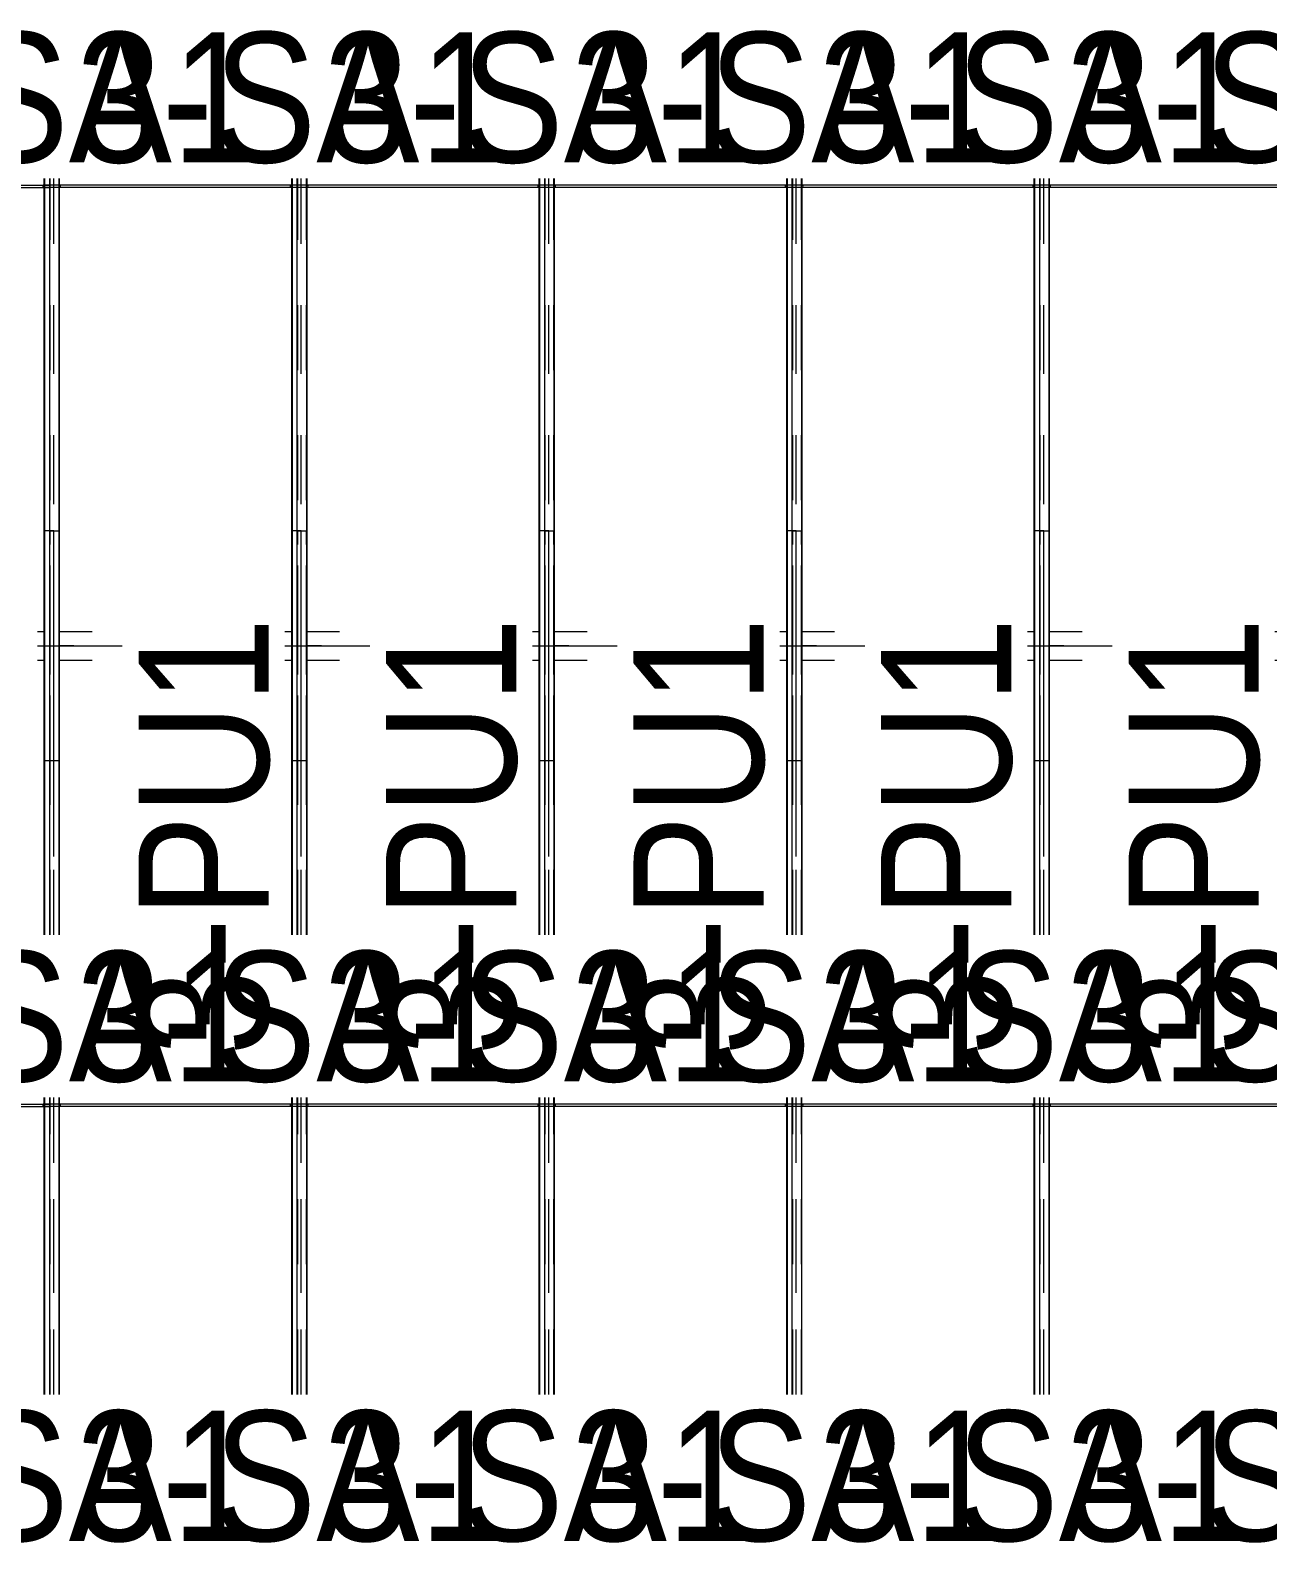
# Model space of a CAD drawing. Header units: millimetres. Extents: x -183 to 639, y -32 to 542.
# Drawn here: x 198.4 to 236.42, y 355.59 to 402.06 of the extents above; entities that cross this region are included whole.
import ezdxf

# ---------------------------------------------------------------- set-up
doc = ezdxf.new("R2010")
doc.units = ezdxf.units.MM
for name, pattern in [('XKITLINE00', [0]), ('XKITLINE01', [4, 1, -1, 1, -1]), ('XKITLINE02', [4, 2, -2]), ('XKITLINE03', [6, 3, -1, 1, -1])]:
    doc.linetypes.add(name, pattern=pattern)
for name, color, linetype, lineweight in [('Part', 2, 'Continuous', 0), ('PartMark', 7, 'Continuous', 0), ('S-grid', 1, 'Continuous', 0)]:
    doc.layers.add(name, color=color, linetype=linetype, lineweight=lineweight)
doc.styles.add('ARIAL', font='ARIAL.TTF')

# ---------------------------------------------------------------- blocks, each defined once
blk = doc.blocks.new('*A838')
at = {"layer": 'Part', "color": 4, "linetype": 'XKITLINE01', "lineweight": 0}
for p, q in [((222.116, 383.161), (222.557, 383.161)), ((222.557, 383.131), (222.116, 383.131)), ((222.557, 383.161), (222.557, 383.131))]:
    blk.add_line(p, q, dxfattribs=at)
blk = doc.blocks.new('*A839')
at = {"layer": 'Part', "color": 4, "linetype": 'XKITLINE01', "lineweight": 0}
for p, q in [((229.721, 383.161), (230.162, 383.161)), ((230.162, 383.131), (229.721, 383.131)), ((230.162, 383.161), (230.162, 383.131))]:
    blk.add_line(p, q, dxfattribs=at)
blk = doc.blocks.new('*A1302')
at = {"layer": 'Part', "color": 2, "linetype": 'XKITLINE00', "lineweight": 0}
for p, q in [((221.635, 397.499), (221.635, 397.299)), ((221.646, 397.499), (221.646, 397.299)), ((221.654, 397.499), (221.654, 397.299)), ((221.814, 379.617), (221.814, 397.499)), ((222.107, 379.617), (222.107, 397.499)), ((222.116, 379.617), (222.116, 397.499)), ((221.635, 397.228), (221.635, 379.617)), ((221.646, 397.228), (221.646, 379.617)), ((221.654, 397.228), (221.654, 379.617)), ((222.116, 379.617), (221.635, 379.617))]:
    blk.add_line(p, q, dxfattribs=at)
at = {"layer": 'Part', "color": 7, "linetype": 'XKITLINE02', "lineweight": 0}
for p, q in [((221.645, 379.617), (221.645, 397.499)), ((221.826, 379.617), (221.826, 397.499)), ((221.925, 397.499), (221.925, 379.617)), ((221.937, 379.617), (221.937, 397.499)), ((222.097, 379.617), (222.097, 397.499)), ((222.105, 379.617), (222.105, 397.499)), ((221.635, 397.299), (221.635, 397.228)), ((221.646, 397.299), (221.646, 397.228)), ((221.654, 397.299), (221.654, 397.228))]:
    blk.add_line(p, q, dxfattribs=at)
blk = doc.blocks.new('*A1303')
at = {"layer": 'Part', "color": 2, "linetype": 'XKITLINE00', "lineweight": 0}
for p, q in [((206.426, 397.499), (206.426, 397.299)), ((206.436, 397.499), (206.436, 397.299)), ((206.444, 397.499), (206.444, 397.299)), ((206.605, 379.617), (206.605, 397.499)), ((206.897, 379.617), (206.897, 397.499)), ((206.906, 379.617), (206.906, 397.499)), ((206.426, 397.228), (206.426, 379.617)), ((206.436, 397.228), (206.436, 379.617)), ((206.444, 397.228), (206.444, 379.617)), ((206.906, 379.617), (206.426, 379.617))]:
    blk.add_line(p, q, dxfattribs=at)
at = {"layer": 'Part', "color": 7, "linetype": 'XKITLINE02', "lineweight": 0}
for p, q in [((206.435, 379.617), (206.435, 397.499)), ((206.616, 379.617), (206.616, 397.499)), ((206.716, 397.499), (206.716, 379.617)), ((206.727, 379.617), (206.727, 397.499)), ((206.888, 379.617), (206.888, 397.499)), ((206.896, 379.617), (206.896, 397.499)), ((206.426, 397.299), (206.426, 397.228)), ((206.436, 397.299), (206.436, 397.228)), ((206.444, 397.299), (206.444, 397.228))]:
    blk.add_line(p, q, dxfattribs=at)
blk = doc.blocks.new('*A1306')
at = {"layer": 'Part', "color": 2, "linetype": 'XKITLINE00', "lineweight": 0}
for p, q in [((229.24, 397.499), (229.24, 397.299)), ((229.251, 397.499), (229.251, 397.299)), ((229.259, 397.499), (229.259, 397.299)), ((229.419, 379.617), (229.419, 397.499)), ((229.712, 379.617), (229.712, 397.499)), ((229.721, 379.617), (229.721, 397.499)), ((229.24, 397.228), (229.24, 379.617)), ((229.251, 397.228), (229.251, 379.617)), ((229.259, 397.228), (229.259, 379.617)), ((229.721, 379.617), (229.24, 379.617))]:
    blk.add_line(p, q, dxfattribs=at)
at = {"layer": 'Part', "color": 7, "linetype": 'XKITLINE02', "lineweight": 0}
for p, q in [((229.249, 379.617), (229.249, 397.499)), ((229.431, 379.617), (229.431, 397.499)), ((229.53, 397.499), (229.53, 379.617)), ((229.542, 379.617), (229.542, 397.499)), ((229.702, 379.617), (229.702, 397.499)), ((229.71, 379.617), (229.71, 397.499)), ((229.24, 397.299), (229.24, 397.228)), ((229.251, 397.299), (229.251, 397.228)), ((229.259, 397.299), (229.259, 397.228))]:
    blk.add_line(p, q, dxfattribs=at)
blk = doc.blocks.new('*A1307')
at = {"layer": 'Part', "color": 2, "linetype": 'XKITLINE00', "lineweight": 0}
for p, q in [((214.03, 397.499), (214.03, 397.299)), ((214.041, 397.499), (214.041, 397.299)), ((214.049, 397.499), (214.049, 397.299)), ((214.209, 379.617), (214.209, 397.499)), ((214.502, 379.617), (214.502, 397.499)), ((214.511, 379.617), (214.511, 397.499)), ((214.03, 397.228), (214.03, 379.617)), ((214.041, 397.228), (214.041, 379.617)), ((214.049, 397.228), (214.049, 379.617)), ((214.511, 379.617), (214.03, 379.617))]:
    blk.add_line(p, q, dxfattribs=at)
at = {"layer": 'Part', "color": 7, "linetype": 'XKITLINE02', "lineweight": 0}
for p, q in [((214.04, 379.617), (214.04, 397.499)), ((214.221, 379.617), (214.221, 397.499)), ((214.321, 397.499), (214.321, 379.617)), ((214.332, 379.617), (214.332, 397.499)), ((214.492, 379.617), (214.492, 397.499)), ((214.501, 379.617), (214.501, 397.499)), ((214.03, 397.299), (214.03, 397.228)), ((214.041, 397.299), (214.041, 397.228)), ((214.049, 397.299), (214.049, 397.228))]:
    blk.add_line(p, q, dxfattribs=at)
blk = doc.blocks.new('*A1308')
at = {"layer": 'Part', "color": 2, "linetype": 'XKITLINE00', "lineweight": 0}
for p, q in [((198.821, 397.499), (198.821, 397.299)), ((198.831, 397.499), (198.831, 397.299)), ((198.839, 397.499), (198.839, 397.299)), ((199, 379.617), (199, 397.499)), ((199.292, 379.617), (199.292, 397.499)), ((199.301, 379.617), (199.301, 397.499)), ((198.821, 397.228), (198.821, 379.617)), ((198.831, 397.228), (198.831, 379.617)), ((198.839, 397.228), (198.839, 379.617)), ((199.301, 379.617), (198.821, 379.617))]:
    blk.add_line(p, q, dxfattribs=at)
at = {"layer": 'Part', "color": 7, "linetype": 'XKITLINE02', "lineweight": 0}
for p, q in [((198.83, 379.617), (198.83, 397.499)), ((199.011, 379.617), (199.011, 397.499)), ((199.111, 397.499), (199.111, 379.617)), ((199.122, 379.617), (199.122, 397.499)), ((199.283, 379.617), (199.283, 397.499)), ((199.291, 379.617), (199.291, 397.499)), ((198.821, 397.299), (198.821, 397.228)), ((198.831, 397.299), (198.831, 397.228)), ((198.839, 397.299), (198.839, 397.228))]:
    blk.add_line(p, q, dxfattribs=at)
blk = doc.blocks.new('*A1312')
at = {"layer": 'S-grid', "color": 1, "linetype": 'XKITLINE03', "lineweight": 0}
for p, q in [((198.621, 383.146), (201.226, 383.146)), ((206.226, 383.146), (208.83, 383.146)), ((213.83, 383.146), (216.435, 383.146)), ((221.435, 383.146), (224.04, 383.146)), ((229.04, 383.146), (231.645, 383.146))]:
    blk.add_line(p, q, dxfattribs=at)
blk = doc.blocks.new('*A1355')
at = {"layer": 'Part', "color": 4, "linetype": 'XKITLINE01', "lineweight": 0}
for p, q in [((198.621, 383.587), (198.821, 383.587)), ((199.301, 383.587), (201.226, 383.587)), ((206.226, 383.587), (206.426, 383.587)), ((206.906, 383.587), (208.83, 383.587)), ((213.83, 383.587), (214.03, 383.587)), ((214.511, 383.587), (216.435, 383.587)), ((221.435, 383.587), (221.635, 383.587)), ((222.116, 383.587), (224.04, 383.587)), ((229.04, 383.587), (229.24, 383.587)), ((229.721, 383.587), (231.645, 383.587)), ((236.645, 383.587), (236.845, 383.587)), ((237.326, 383.587), (239.25, 383.587)), ((244.25, 383.587), (244.45, 383.587)), ((244.931, 383.587), (246.855, 383.587)), ((251.855, 383.587), (252.055, 383.587)), ((252.535, 383.587), (253.263, 383.587)), ((198.621, 382.705), (198.821, 382.705)), ((199.301, 382.705), (201.226, 382.705)), ((206.226, 382.705), (206.426, 382.705)), ((206.906, 382.705), (208.83, 382.705)), ((213.83, 382.705), (214.03, 382.705)), ((214.511, 382.705), (216.435, 382.705)), ((221.435, 382.705), (221.635, 382.705)), ((222.116, 382.705), (224.04, 382.705)), ((229.04, 382.705), (229.24, 382.705)), ((229.721, 382.705), (231.645, 382.705)), ((236.645, 382.705), (236.845, 382.705)), ((237.326, 382.705), (239.25, 382.705)), ((244.25, 382.705), (244.45, 382.705)), ((244.931, 382.705), (246.855, 382.705)), ((251.855, 382.705), (252.055, 382.705)), ((252.535, 382.705), (253.263, 382.705))]:
    blk.add_line(p, q, dxfattribs=at)
blk = doc.blocks.new('*A1364')
at = {"layer": 'Part', "color": 4, "linetype": 'XKITLINE01', "lineweight": 0}
for p, q in [((214.511, 383.161), (214.953, 383.161)), ((214.953, 383.131), (214.511, 383.131)), ((214.953, 383.161), (214.953, 383.131))]:
    blk.add_line(p, q, dxfattribs=at)
blk = doc.blocks.new('*A1365')
at = {"layer": 'Part', "color": 4, "linetype": 'XKITLINE01', "lineweight": 0}
for p, q in [((206.906, 383.161), (207.348, 383.161)), ((207.348, 383.131), (206.906, 383.131)), ((207.348, 383.161), (207.348, 383.131))]:
    blk.add_line(p, q, dxfattribs=at)
blk = doc.blocks.new('*A1366')
at = {"layer": 'Part', "color": 4, "linetype": 'XKITLINE01', "lineweight": 0}
for p, q in [((199.301, 383.161), (199.743, 383.161)), ((199.743, 383.131), (199.301, 383.131)), ((199.743, 383.161), (199.743, 383.131))]:
    blk.add_line(p, q, dxfattribs=at)
blk = doc.blocks.new('*A1385')
at = {"layer": 'Part', "color": 7, "linetype": 'XKITLINE02', "lineweight": 0}
for p, q in [((198.793, 369.028), (198.795, 369.053)), ((198.795, 369.004), (198.793, 369.028)), ((198.795, 369.053), (198.799, 369.064)), ((198.799, 368.993), (198.795, 369.004)), ((199.323, 369.064), (198.799, 369.064)), ((198.799, 369.064), (198.804, 369.053)), ((198.804, 369.004), (198.799, 368.993)), ((199.323, 368.993), (198.799, 368.993)), ((198.804, 369.053), (198.805, 369.028)), ((198.805, 369.028), (198.804, 369.004)), ((206.906, 369.064), (206.605, 369.064)), ((206.906, 368.993), (206.605, 368.993))]:
    blk.add_line(p, q, dxfattribs=at)
at = {"layer": 'Part', "color": 2, "linetype": 'XKITLINE00', "lineweight": 0}
for p, q in [((206.605, 369.064), (199.323, 369.064)), ((206.605, 368.993), (199.323, 368.993)), ((206.928, 369.064), (206.906, 369.064)), ((206.928, 368.993), (206.906, 368.993)), ((206.924, 369.053), (206.922, 369.028)), ((206.922, 369.028), (206.924, 369.004)), ((206.928, 369.064), (206.924, 369.053)), ((206.924, 369.004), (206.928, 368.993)), ((206.932, 369.053), (206.928, 369.064)), ((206.928, 368.993), (206.932, 369.004)), ((206.934, 369.028), (206.932, 369.053)), ((206.932, 369.004), (206.934, 369.028))]:
    blk.add_line(p, q, dxfattribs=at)
blk = doc.blocks.new('*A1386')
at = {"layer": 'Part', "color": 7, "linetype": 'XKITLINE02', "lineweight": 0}
for p, q in [((198.793, 397.264), (198.795, 397.289)), ((198.795, 397.239), (198.793, 397.264)), ((198.795, 397.289), (198.799, 397.299)), ((198.799, 397.228), (198.795, 397.239)), ((199.323, 397.299), (198.799, 397.299)), ((198.799, 397.299), (198.804, 397.289)), ((198.804, 397.239), (198.799, 397.228)), ((199.323, 397.228), (198.799, 397.228)), ((198.804, 397.289), (198.805, 397.264)), ((198.805, 397.264), (198.804, 397.239)), ((206.906, 397.299), (206.605, 397.299)), ((206.906, 397.228), (206.605, 397.228))]:
    blk.add_line(p, q, dxfattribs=at)
at = {"layer": 'Part', "color": 2, "linetype": 'XKITLINE00', "lineweight": 0}
for p, q in [((206.605, 397.299), (199.323, 397.299)), ((206.605, 397.228), (199.323, 397.228)), ((206.928, 397.299), (206.906, 397.299)), ((206.928, 397.228), (206.906, 397.228)), ((206.924, 397.289), (206.922, 397.264)), ((206.922, 397.264), (206.924, 397.239)), ((206.928, 397.299), (206.924, 397.289)), ((206.924, 397.239), (206.928, 397.228)), ((206.932, 397.289), (206.928, 397.299)), ((206.928, 397.228), (206.932, 397.239)), ((206.934, 397.264), (206.932, 397.289)), ((206.932, 397.239), (206.934, 397.264))]:
    blk.add_line(p, q, dxfattribs=at)
blk = doc.blocks.new('*A1476')
at = {"layer": 'Part', "color": 7, "linetype": 'XKITLINE02', "lineweight": 0}
for p, q in [((191.188, 369.028), (191.19, 369.053)), ((191.19, 369.004), (191.188, 369.028)), ((191.19, 369.053), (191.194, 369.064)), ((191.194, 368.993), (191.19, 369.004)), ((191.194, 369.064), (191.718, 369.064)), ((191.194, 369.064), (191.199, 369.053)), ((191.199, 369.004), (191.194, 368.993)), ((191.194, 368.993), (191.718, 368.993)), ((191.199, 369.053), (191.2, 369.028)), ((191.2, 369.028), (191.199, 369.004)), ((199.301, 369.064), (199, 369.064)), ((199.301, 368.993), (199, 368.993))]:
    blk.add_line(p, q, dxfattribs=at)
at = {"layer": 'Part', "color": 2, "linetype": 'XKITLINE00', "lineweight": 0}
for p, q in [((191.718, 369.064), (199, 369.064)), ((191.718, 368.993), (199, 368.993)), ((199.323, 369.064), (199.301, 369.064)), ((199.323, 368.993), (199.301, 368.993)), ((199.319, 369.053), (199.317, 369.028)), ((199.317, 369.028), (199.319, 369.004)), ((199.323, 369.064), (199.319, 369.053)), ((199.319, 369.004), (199.323, 368.993)), ((199.327, 369.053), (199.323, 369.064)), ((199.323, 368.993), (199.327, 369.004)), ((199.329, 369.028), (199.327, 369.053)), ((199.327, 369.004), (199.329, 369.028))]:
    blk.add_line(p, q, dxfattribs=at)
blk = doc.blocks.new('*A1486')
at = {"layer": 'Part', "color": 7, "linetype": 'XKITLINE02', "lineweight": 0}
for p, q in [((191.188, 397.264), (191.19, 397.289)), ((191.19, 397.239), (191.188, 397.264)), ((191.19, 397.289), (191.194, 397.299)), ((191.194, 397.228), (191.19, 397.239)), ((191.194, 397.299), (191.718, 397.299)), ((191.194, 397.299), (191.199, 397.289)), ((191.199, 397.239), (191.194, 397.228)), ((191.194, 397.228), (191.718, 397.228)), ((191.199, 397.289), (191.2, 397.264)), ((191.2, 397.264), (191.199, 397.239)), ((199.301, 397.299), (199, 397.299)), ((199.301, 397.228), (199, 397.228))]:
    blk.add_line(p, q, dxfattribs=at)
at = {"layer": 'Part', "color": 2, "linetype": 'XKITLINE00', "lineweight": 0}
for p, q in [((191.718, 397.299), (199, 397.299)), ((191.718, 397.228), (199, 397.228)), ((199.323, 397.299), (199.301, 397.299)), ((199.323, 397.228), (199.301, 397.228)), ((199.319, 397.289), (199.317, 397.264)), ((199.317, 397.264), (199.319, 397.239)), ((199.323, 397.299), (199.319, 397.289)), ((199.319, 397.239), (199.323, 397.228)), ((199.327, 397.289), (199.323, 397.299)), ((199.323, 397.228), (199.327, 397.239)), ((199.329, 397.264), (199.327, 397.289)), ((199.327, 397.239), (199.329, 397.264))]:
    blk.add_line(p, q, dxfattribs=at)
blk = doc.blocks.new('*A1487')
at = {"layer": 'Part', "color": 2, "linetype": 'XKITLINE00', "lineweight": 0}
for p, q in [((199, 386.676), (198.821, 386.676)), ((198.821, 386.676), (198.821, 374.264)), ((198.831, 386.676), (198.831, 374.264)), ((198.839, 386.676), (198.839, 374.264)), ((199, 386.676), (199.301, 386.676)), ((199, 374.264), (199, 386.676)), ((199.292, 374.264), (199.292, 386.676)), ((199.301, 374.264), (199.301, 386.676)), ((198.821, 369.264), (198.821, 369.064)), ((198.821, 368.993), (198.821, 360.146)), ((198.831, 369.264), (198.831, 369.064)), ((198.831, 368.993), (198.831, 360.146)), ((198.839, 369.264), (198.839, 369.064)), ((198.839, 368.993), (198.839, 360.146)), ((199, 360.146), (199, 369.264)), ((199.292, 360.146), (199.292, 369.264)), ((199.301, 360.146), (199.301, 369.264))]:
    blk.add_line(p, q, dxfattribs=at)
at = {"layer": 'Part', "color": 7, "linetype": 'XKITLINE02', "lineweight": 0}
for p, q in [((198.83, 374.264), (198.83, 386.676)), ((199.122, 386.676), (199, 386.676)), ((199.011, 374.264), (199.011, 386.676)), ((199.111, 386.676), (199.111, 374.264)), ((199.122, 374.264), (199.122, 386.676)), ((199.283, 374.264), (199.283, 386.676)), ((199.291, 374.264), (199.291, 386.676)), ((198.821, 369.064), (198.821, 368.993)), ((198.83, 360.146), (198.83, 369.264)), ((198.831, 369.064), (198.831, 368.993)), ((198.839, 369.064), (198.839, 368.993)), ((199.011, 360.146), (199.011, 369.264)), ((199.111, 369.264), (199.111, 360.146)), ((199.122, 360.146), (199.122, 369.264)), ((199.283, 360.146), (199.283, 369.264)), ((199.291, 360.146), (199.291, 369.264))]:
    blk.add_line(p, q, dxfattribs=at)
blk = doc.blocks.new('*A1516')
at = {"layer": 'Part', "color": 2, "linetype": 'XKITLINE00', "lineweight": 0}
for p, q in [((221.814, 386.676), (221.635, 386.676)), ((221.635, 386.676), (221.635, 374.264)), ((221.646, 386.676), (221.646, 374.264)), ((221.654, 386.676), (221.654, 374.264)), ((221.814, 386.676), (222.116, 386.676)), ((221.814, 374.264), (221.814, 386.676)), ((222.107, 374.264), (222.107, 386.676)), ((222.116, 374.264), (222.116, 386.676)), ((222.116, 374.264), (222.116, 386.676)), ((221.635, 369.264), (221.635, 369.064)), ((221.635, 368.993), (221.635, 360.146)), ((221.646, 369.264), (221.646, 369.064)), ((221.646, 368.993), (221.646, 360.146)), ((221.654, 369.264), (221.654, 369.064)), ((221.654, 368.993), (221.654, 360.146)), ((221.814, 360.146), (221.814, 369.264)), ((222.107, 360.146), (222.107, 369.264))]:
    blk.add_line(p, q, dxfattribs=at)
at = {"layer": 'Part', "color": 7, "linetype": 'XKITLINE02', "lineweight": 0}
for p, q in [((221.645, 374.264), (221.645, 386.676)), ((221.937, 386.676), (221.814, 386.676)), ((221.826, 374.264), (221.826, 386.676)), ((221.925, 386.676), (221.925, 374.264)), ((221.937, 374.264), (221.937, 386.676)), ((222.097, 374.264), (222.097, 386.676)), ((222.105, 374.264), (222.105, 386.676)), ((221.635, 369.064), (221.635, 368.993)), ((221.645, 360.146), (221.645, 369.264)), ((221.646, 369.064), (221.646, 368.993)), ((221.654, 369.064), (221.654, 368.993)), ((221.826, 360.146), (221.826, 369.264)), ((221.925, 369.264), (221.925, 360.146)), ((221.937, 360.146), (221.937, 369.264)), ((222.097, 360.146), (222.097, 369.264)), ((222.105, 360.146), (222.105, 369.264))]:
    blk.add_line(p, q, dxfattribs=at)
blk = doc.blocks.new('*A1517')
at = {"layer": 'Part', "color": 2, "linetype": 'XKITLINE00', "lineweight": 0}
for p, q in [((206.605, 386.676), (206.426, 386.676)), ((206.426, 386.676), (206.426, 374.264)), ((206.436, 386.676), (206.436, 374.264)), ((206.444, 386.676), (206.444, 374.264)), ((206.605, 386.676), (206.906, 386.676)), ((206.605, 374.264), (206.605, 386.676)), ((206.897, 374.264), (206.897, 386.676)), ((206.906, 374.264), (206.906, 386.676)), ((206.426, 369.264), (206.426, 369.064)), ((206.426, 368.993), (206.426, 360.146)), ((206.436, 369.264), (206.436, 369.064)), ((206.436, 368.993), (206.436, 360.146)), ((206.444, 369.264), (206.444, 369.064)), ((206.444, 368.993), (206.444, 360.146)), ((206.605, 360.146), (206.605, 369.264)), ((206.897, 360.146), (206.897, 369.264)), ((206.906, 360.146), (206.906, 369.264))]:
    blk.add_line(p, q, dxfattribs=at)
at = {"layer": 'Part', "color": 7, "linetype": 'XKITLINE02', "lineweight": 0}
for p, q in [((206.435, 374.264), (206.435, 386.676)), ((206.727, 386.676), (206.605, 386.676)), ((206.616, 374.264), (206.616, 386.676)), ((206.716, 386.676), (206.716, 374.264)), ((206.727, 374.264), (206.727, 386.676)), ((206.888, 374.264), (206.888, 386.676)), ((206.896, 374.264), (206.896, 386.676)), ((206.426, 369.064), (206.426, 368.993)), ((206.435, 360.146), (206.435, 369.264)), ((206.436, 369.064), (206.436, 368.993)), ((206.444, 369.064), (206.444, 368.993)), ((206.616, 360.146), (206.616, 369.264)), ((206.716, 369.264), (206.716, 360.146)), ((206.727, 360.146), (206.727, 369.264)), ((206.888, 360.146), (206.888, 369.264)), ((206.896, 360.146), (206.896, 369.264))]:
    blk.add_line(p, q, dxfattribs=at)
blk = doc.blocks.new('*A1520')
at = {"layer": 'Part', "color": 2, "linetype": 'XKITLINE00', "lineweight": 0}
for p, q in [((229.419, 386.676), (229.24, 386.676)), ((229.24, 386.676), (229.24, 374.264)), ((229.251, 386.676), (229.251, 374.264)), ((229.259, 386.676), (229.259, 374.264)), ((229.419, 386.676), (229.721, 386.676)), ((229.419, 374.264), (229.419, 386.676)), ((229.712, 374.264), (229.712, 386.676)), ((229.721, 374.264), (229.721, 386.676)), ((229.24, 369.264), (229.24, 369.064)), ((229.24, 368.993), (229.24, 360.146)), ((229.251, 369.264), (229.251, 369.064)), ((229.251, 368.993), (229.251, 360.146)), ((229.259, 369.264), (229.259, 369.064)), ((229.259, 368.993), (229.259, 360.146)), ((229.419, 360.146), (229.419, 369.264)), ((229.712, 360.146), (229.712, 369.264)), ((229.721, 360.146), (229.721, 369.264))]:
    blk.add_line(p, q, dxfattribs=at)
at = {"layer": 'Part', "color": 7, "linetype": 'XKITLINE02', "lineweight": 0}
for p, q in [((229.249, 374.264), (229.249, 386.676)), ((229.542, 386.676), (229.419, 386.676)), ((229.431, 374.264), (229.431, 386.676)), ((229.53, 386.676), (229.53, 374.264)), ((229.542, 374.264), (229.542, 386.676)), ((229.702, 374.264), (229.702, 386.676)), ((229.71, 374.264), (229.71, 386.676)), ((229.24, 369.064), (229.24, 368.993)), ((229.249, 360.146), (229.249, 369.264)), ((229.251, 369.064), (229.251, 368.993)), ((229.259, 369.064), (229.259, 368.993)), ((229.431, 360.146), (229.431, 369.264)), ((229.53, 369.264), (229.53, 360.146)), ((229.542, 360.146), (229.542, 369.264)), ((229.702, 360.146), (229.702, 369.264)), ((229.71, 360.146), (229.71, 369.264))]:
    blk.add_line(p, q, dxfattribs=at)
blk = doc.blocks.new('*A1521')
at = {"layer": 'Part', "color": 2, "linetype": 'XKITLINE00', "lineweight": 0}
for p, q in [((214.209, 386.676), (214.03, 386.676)), ((214.03, 386.676), (214.03, 374.264)), ((214.041, 386.676), (214.041, 374.264)), ((214.049, 386.676), (214.049, 374.264)), ((214.209, 386.676), (214.511, 386.676)), ((214.209, 374.264), (214.209, 386.676)), ((214.502, 374.264), (214.502, 386.676)), ((214.511, 374.264), (214.511, 386.676)), ((214.03, 369.264), (214.03, 369.064)), ((214.03, 368.993), (214.03, 360.146)), ((214.041, 369.264), (214.041, 369.064)), ((214.041, 368.993), (214.041, 360.146)), ((214.049, 369.264), (214.049, 369.064)), ((214.049, 368.993), (214.049, 360.146)), ((214.209, 360.146), (214.209, 369.264)), ((214.502, 360.146), (214.502, 369.264)), ((214.511, 360.146), (214.511, 369.264))]:
    blk.add_line(p, q, dxfattribs=at)
at = {"layer": 'Part', "color": 7, "linetype": 'XKITLINE02', "lineweight": 0}
for p, q in [((214.04, 374.264), (214.04, 386.676)), ((214.332, 386.676), (214.209, 386.676)), ((214.221, 374.264), (214.221, 386.676)), ((214.321, 386.676), (214.321, 374.264)), ((214.332, 374.264), (214.332, 386.676)), ((214.492, 374.264), (214.492, 386.676)), ((214.501, 374.264), (214.501, 386.676)), ((214.03, 369.064), (214.03, 368.993)), ((214.04, 360.146), (214.04, 369.264)), ((214.041, 369.064), (214.041, 368.993)), ((214.049, 369.064), (214.049, 368.993)), ((214.221, 360.146), (214.221, 369.264)), ((214.321, 369.264), (214.321, 360.146)), ((214.332, 360.146), (214.332, 369.264)), ((214.492, 360.146), (214.492, 369.264)), ((214.501, 360.146), (214.501, 369.264))]:
    blk.add_line(p, q, dxfattribs=at)
blk = doc.blocks.new('*A1524')
at = {"layer": 'Part', "color": 7, "linetype": 'XKITLINE02', "lineweight": 0}
for p, q in [((206.398, 369.028), (206.4, 369.053)), ((206.4, 369.004), (206.398, 369.028)), ((206.4, 369.053), (206.404, 369.064)), ((206.404, 368.993), (206.4, 369.004)), ((206.928, 369.064), (206.404, 369.064)), ((206.404, 369.064), (206.408, 369.053)), ((206.408, 369.004), (206.404, 368.993)), ((206.928, 368.993), (206.404, 368.993)), ((206.408, 369.053), (206.41, 369.028)), ((206.41, 369.028), (206.408, 369.004)), ((214.511, 369.064), (214.209, 369.064)), ((214.511, 368.993), (214.209, 368.993))]:
    blk.add_line(p, q, dxfattribs=at)
at = {"layer": 'Part', "color": 2, "linetype": 'XKITLINE00', "lineweight": 0}
for p, q in [((214.209, 369.064), (206.928, 369.064)), ((214.209, 368.993), (206.928, 368.993)), ((214.533, 369.064), (214.511, 369.064)), ((214.533, 368.993), (214.511, 368.993)), ((214.528, 369.053), (214.527, 369.028)), ((214.527, 369.028), (214.528, 369.004)), ((214.533, 369.064), (214.528, 369.053)), ((214.528, 369.004), (214.533, 368.993)), ((214.537, 369.053), (214.533, 369.064)), ((214.533, 368.993), (214.537, 369.004)), ((214.539, 369.028), (214.537, 369.053)), ((214.537, 369.004), (214.539, 369.028))]:
    blk.add_line(p, q, dxfattribs=at)
blk = doc.blocks.new('*A1525')
at = {"layer": 'Part', "color": 7, "linetype": 'XKITLINE02', "lineweight": 0}
for p, q in [((214.003, 369.028), (214.005, 369.053)), ((214.005, 369.004), (214.003, 369.028)), ((214.005, 369.053), (214.009, 369.064)), ((214.009, 368.993), (214.005, 369.004)), ((214.533, 369.064), (214.009, 369.064)), ((214.009, 369.064), (214.013, 369.053)), ((214.013, 369.004), (214.009, 368.993)), ((214.533, 368.993), (214.009, 368.993)), ((214.013, 369.053), (214.015, 369.028)), ((214.015, 369.028), (214.013, 369.004)), ((222.116, 369.064), (221.814, 369.064)), ((222.116, 368.993), (221.814, 368.993))]:
    blk.add_line(p, q, dxfattribs=at)
at = {"layer": 'Part', "color": 2, "linetype": 'XKITLINE00', "lineweight": 0}
for p, q in [((221.814, 369.064), (214.533, 369.064)), ((221.814, 368.993), (214.533, 368.993)), ((222.138, 369.064), (222.116, 369.064)), ((222.138, 368.993), (222.116, 368.993)), ((222.133, 369.053), (222.132, 369.028)), ((222.132, 369.028), (222.133, 369.004)), ((222.138, 369.064), (222.133, 369.053)), ((222.133, 369.004), (222.138, 368.993)), ((222.142, 369.053), (222.138, 369.064)), ((222.138, 368.993), (222.142, 369.004)), ((222.144, 369.028), (222.142, 369.053)), ((222.142, 369.004), (222.144, 369.028))]:
    blk.add_line(p, q, dxfattribs=at)
blk = doc.blocks.new('*A1529')
at = {"layer": 'Part', "color": 7, "linetype": 'XKITLINE02', "lineweight": 0}
for p, q in [((221.608, 369.028), (221.61, 369.053)), ((221.61, 369.004), (221.608, 369.028)), ((221.61, 369.053), (221.614, 369.064)), ((221.614, 368.993), (221.61, 369.004)), ((222.138, 369.064), (221.614, 369.064)), ((221.614, 369.064), (221.618, 369.053)), ((221.618, 369.004), (221.614, 368.993)), ((222.138, 368.993), (221.614, 368.993)), ((221.618, 369.053), (221.62, 369.028)), ((221.62, 369.028), (221.618, 369.004)), ((229.721, 369.064), (229.419, 369.064)), ((229.721, 368.993), (229.419, 368.993))]:
    blk.add_line(p, q, dxfattribs=at)
at = {"layer": 'Part', "color": 2, "linetype": 'XKITLINE00', "lineweight": 0}
for p, q in [((229.419, 369.064), (222.138, 369.064)), ((229.419, 368.993), (222.138, 368.993)), ((229.743, 369.064), (229.721, 369.064)), ((229.743, 368.993), (229.721, 368.993)), ((229.738, 369.053), (229.736, 369.028)), ((229.736, 369.028), (229.738, 369.004)), ((229.743, 369.064), (229.738, 369.053)), ((229.738, 369.004), (229.743, 368.993)), ((229.747, 369.053), (229.743, 369.064)), ((229.743, 368.993), (229.747, 369.004)), ((229.749, 369.028), (229.747, 369.053)), ((229.747, 369.004), (229.749, 369.028))]:
    blk.add_line(p, q, dxfattribs=at)
blk = doc.blocks.new('*A1530')
at = {"layer": 'Part', "color": 7, "linetype": 'XKITLINE02', "lineweight": 0}
for p, q in [((229.213, 369.028), (229.214, 369.053)), ((229.214, 369.004), (229.213, 369.028)), ((229.214, 369.053), (229.219, 369.064)), ((229.219, 368.993), (229.214, 369.004)), ((229.743, 369.064), (229.219, 369.064)), ((229.219, 369.064), (229.223, 369.053)), ((229.223, 369.004), (229.219, 368.993)), ((229.743, 368.993), (229.219, 368.993)), ((229.223, 369.053), (229.225, 369.028)), ((229.225, 369.028), (229.223, 369.004)), ((237.326, 369.064), (237.024, 369.064)), ((237.326, 368.993), (237.024, 368.993))]:
    blk.add_line(p, q, dxfattribs=at)
at = {"layer": 'Part', "color": 2, "linetype": 'XKITLINE00', "lineweight": 0}
for p, q in [((237.024, 369.064), (229.743, 369.064)), ((237.024, 368.993), (229.743, 368.993)), ((237.347, 369.064), (237.326, 369.064)), ((237.347, 368.993), (237.326, 368.993)), ((237.343, 369.053), (237.341, 369.028)), ((237.341, 369.028), (237.343, 369.004)), ((237.347, 369.064), (237.343, 369.053)), ((237.343, 369.004), (237.347, 368.993)), ((237.352, 369.053), (237.347, 369.064)), ((237.347, 368.993), (237.352, 369.004)), ((237.354, 369.028), (237.352, 369.053)), ((237.352, 369.004), (237.354, 369.028))]:
    blk.add_line(p, q, dxfattribs=at)
blk = doc.blocks.new('*A1534')
at = {"layer": 'Part', "color": 7, "linetype": 'XKITLINE02', "lineweight": 0}
for p, q in [((206.398, 397.264), (206.4, 397.289)), ((206.4, 397.239), (206.398, 397.264)), ((206.4, 397.289), (206.404, 397.299)), ((206.404, 397.228), (206.4, 397.239)), ((206.928, 397.299), (206.404, 397.299)), ((206.404, 397.299), (206.408, 397.289)), ((206.408, 397.239), (206.404, 397.228)), ((206.928, 397.228), (206.404, 397.228)), ((206.408, 397.289), (206.41, 397.264)), ((206.41, 397.264), (206.408, 397.239)), ((214.511, 397.299), (214.209, 397.299)), ((214.511, 397.228), (214.209, 397.228))]:
    blk.add_line(p, q, dxfattribs=at)
at = {"layer": 'Part', "color": 2, "linetype": 'XKITLINE00', "lineweight": 0}
for p, q in [((214.209, 397.299), (206.928, 397.299)), ((214.209, 397.228), (206.928, 397.228)), ((214.533, 397.299), (214.511, 397.299)), ((214.533, 397.228), (214.511, 397.228)), ((214.528, 397.289), (214.527, 397.264)), ((214.527, 397.264), (214.528, 397.239)), ((214.533, 397.299), (214.528, 397.289)), ((214.528, 397.239), (214.533, 397.228)), ((214.537, 397.289), (214.533, 397.299)), ((214.533, 397.228), (214.537, 397.239)), ((214.539, 397.264), (214.537, 397.289)), ((214.537, 397.239), (214.539, 397.264))]:
    blk.add_line(p, q, dxfattribs=at)
blk = doc.blocks.new('*A1535')
at = {"layer": 'Part', "color": 7, "linetype": 'XKITLINE02', "lineweight": 0}
for p, q in [((214.003, 397.264), (214.005, 397.289)), ((214.005, 397.239), (214.003, 397.264)), ((214.005, 397.289), (214.009, 397.299)), ((214.009, 397.228), (214.005, 397.239)), ((214.533, 397.299), (214.009, 397.299)), ((214.009, 397.299), (214.013, 397.289)), ((214.013, 397.239), (214.009, 397.228)), ((214.533, 397.228), (214.009, 397.228)), ((214.013, 397.289), (214.015, 397.264)), ((214.015, 397.264), (214.013, 397.239)), ((222.116, 397.299), (221.814, 397.299)), ((222.116, 397.228), (221.814, 397.228))]:
    blk.add_line(p, q, dxfattribs=at)
at = {"layer": 'Part', "color": 2, "linetype": 'XKITLINE00', "lineweight": 0}
for p, q in [((221.814, 397.299), (214.533, 397.299)), ((221.814, 397.228), (214.533, 397.228)), ((222.138, 397.299), (222.116, 397.299)), ((222.138, 397.228), (222.116, 397.228)), ((222.133, 397.289), (222.132, 397.264)), ((222.132, 397.264), (222.133, 397.239)), ((222.138, 397.299), (222.133, 397.289)), ((222.133, 397.239), (222.138, 397.228)), ((222.142, 397.289), (222.138, 397.299)), ((222.138, 397.228), (222.142, 397.239)), ((222.144, 397.264), (222.142, 397.289)), ((222.142, 397.239), (222.144, 397.264))]:
    blk.add_line(p, q, dxfattribs=at)
blk = doc.blocks.new('*A1536')
at = {"layer": 'Part', "color": 7, "linetype": 'XKITLINE02', "lineweight": 0}
for p, q in [((221.608, 397.264), (221.61, 397.289)), ((221.61, 397.239), (221.608, 397.264)), ((221.61, 397.289), (221.614, 397.299)), ((221.614, 397.228), (221.61, 397.239)), ((222.138, 397.299), (221.614, 397.299)), ((221.614, 397.299), (221.618, 397.289)), ((221.618, 397.239), (221.614, 397.228)), ((222.138, 397.228), (221.614, 397.228)), ((221.618, 397.289), (221.62, 397.264)), ((221.62, 397.264), (221.618, 397.239)), ((229.721, 397.299), (229.419, 397.299)), ((229.721, 397.228), (229.419, 397.228))]:
    blk.add_line(p, q, dxfattribs=at)
at = {"layer": 'Part', "color": 2, "linetype": 'XKITLINE00', "lineweight": 0}
for p, q in [((229.419, 397.299), (222.138, 397.299)), ((229.419, 397.228), (222.138, 397.228)), ((229.743, 397.299), (229.721, 397.299)), ((229.743, 397.228), (229.721, 397.228)), ((229.738, 397.289), (229.736, 397.264)), ((229.736, 397.264), (229.738, 397.239)), ((229.743, 397.299), (229.738, 397.289)), ((229.738, 397.239), (229.743, 397.228)), ((229.747, 397.289), (229.743, 397.299)), ((229.743, 397.228), (229.747, 397.239)), ((229.749, 397.264), (229.747, 397.289)), ((229.747, 397.239), (229.749, 397.264))]:
    blk.add_line(p, q, dxfattribs=at)
blk = doc.blocks.new('*A1537')
at = {"layer": 'Part', "color": 7, "linetype": 'XKITLINE02', "lineweight": 0}
for p, q in [((229.213, 397.264), (229.214, 397.289)), ((229.214, 397.239), (229.213, 397.264)), ((229.214, 397.289), (229.219, 397.299)), ((229.219, 397.228), (229.214, 397.239)), ((229.743, 397.299), (229.219, 397.299)), ((229.219, 397.299), (229.223, 397.289)), ((229.223, 397.239), (229.219, 397.228)), ((229.743, 397.228), (229.219, 397.228)), ((229.223, 397.289), (229.225, 397.264)), ((229.225, 397.264), (229.223, 397.239)), ((237.326, 397.299), (237.024, 397.299)), ((237.326, 397.228), (237.024, 397.228))]:
    blk.add_line(p, q, dxfattribs=at)
at = {"layer": 'Part', "color": 2, "linetype": 'XKITLINE00', "lineweight": 0}
for p, q in [((237.024, 397.299), (229.743, 397.299)), ((237.024, 397.228), (229.743, 397.228)), ((237.347, 397.299), (237.326, 397.299)), ((237.347, 397.228), (237.326, 397.228)), ((237.343, 397.289), (237.341, 397.264)), ((237.341, 397.264), (237.343, 397.239)), ((237.347, 397.299), (237.343, 397.289)), ((237.343, 397.239), (237.347, 397.228)), ((237.352, 397.289), (237.347, 397.299)), ((237.347, 397.228), (237.352, 397.239)), ((237.354, 397.264), (237.352, 397.289)), ((237.352, 397.239), (237.354, 397.264))]:
    blk.add_line(p, q, dxfattribs=at)
blk = doc.blocks.new('*A1956')
at = {"layer": 'PartMark', "color": 3, "style": 'ARIAL', "width": 0.85}
blk.add_text('3-SA1', height=4, dxfattribs=at).set_placement((192.194, 397.999))
blk = doc.blocks.new('*A1957')
at = {"layer": 'PartMark', "color": 3, "style": 'ARIAL', "width": 0.85}
blk.add_text('3-SA1', height=4, dxfattribs=at).set_placement((199.799, 397.999))
blk = doc.blocks.new('*A1958')
at = {"layer": 'PartMark', "color": 3, "style": 'ARIAL', "width": 0.85}
blk.add_text('3-SA1', height=4, dxfattribs=at).set_placement((207.404, 397.999))
blk = doc.blocks.new('*A1959')
at = {"layer": 'PartMark', "color": 3, "style": 'ARIAL', "width": 0.85}
blk.add_text('3-SA1', height=4, dxfattribs=at).set_placement((215.009, 397.999))
blk = doc.blocks.new('*A1960')
at = {"layer": 'PartMark', "color": 3, "style": 'ARIAL', "width": 0.85}
blk.add_text('3-SA1', height=4, dxfattribs=at).set_placement((222.614, 397.999))
blk = doc.blocks.new('*A1961')
at = {"layer": 'PartMark', "color": 3, "style": 'ARIAL', "width": 0.85}
blk.add_text('3-SA1', height=4, dxfattribs=at).set_placement((230.219, 397.999))
blk = doc.blocks.new('*A1973')
at = {"layer": 'PartMark', "color": 3, "style": 'ARIAL', "width": 0.85}
blk.add_text('3-SA1', height=4, dxfattribs=at).set_placement((192.194, 369.764))
blk = doc.blocks.new('*A1974')
at = {"layer": 'PartMark', "color": 3, "style": 'ARIAL', "width": 0.85}
blk.add_text('3-SA1', height=4, dxfattribs=at).set_placement((192.194, 355.646))
blk = doc.blocks.new('*A1976')
at = {"layer": 'PartMark', "color": 3, "style": 'ARIAL', "width": 0.85}
blk.add_text('3-PU1', height=4, rotation=90.0002, dxfattribs=at).set_placement((205.726, 370.556))
blk = doc.blocks.new('*A1987')
at = {"layer": 'PartMark', "color": 3, "style": 'ARIAL', "width": 0.85}
blk.add_text('3-SA1', height=4, dxfattribs=at).set_placement((199.799, 355.646))
blk = doc.blocks.new('*A1988')
at = {"layer": 'PartMark', "color": 3, "style": 'ARIAL', "width": 0.85}
blk.add_text('3-SA1', height=4, dxfattribs=at).set_placement((199.799, 369.764))
blk = doc.blocks.new('*A2051')
at = {"layer": 'PartMark', "color": 3, "style": 'ARIAL', "width": 0.85}
blk.add_text('3-PU1', height=4, rotation=90.0002, dxfattribs=at).set_placement((236.145, 370.556))
blk = doc.blocks.new('*A2053')
at = {"layer": 'PartMark', "color": 3, "style": 'ARIAL', "width": 0.85}
blk.add_text('3-PU1', height=4, rotation=90.0002, dxfattribs=at).set_placement((220.935, 370.556))
blk = doc.blocks.new('*A2058')
at = {"layer": 'PartMark', "color": 3, "style": 'ARIAL', "width": 0.85}
blk.add_text('3-PU1', height=4, rotation=90.0002, dxfattribs=at).set_placement((228.54, 370.556))
blk = doc.blocks.new('*A2060')
at = {"layer": 'PartMark', "color": 3, "style": 'ARIAL', "width": 0.85}
blk.add_text('3-PU1', height=4, rotation=90.0002, dxfattribs=at).set_placement((213.33, 370.556))
blk = doc.blocks.new('*A2063')
at = {"layer": 'PartMark', "color": 3, "style": 'ARIAL', "width": 0.85}
blk.add_text('3-SA1', height=4, dxfattribs=at).set_placement((207.404, 355.646))
blk = doc.blocks.new('*A2064')
at = {"layer": 'PartMark', "color": 3, "style": 'ARIAL', "width": 0.85}
blk.add_text('3-SA1', height=4, dxfattribs=at).set_placement((215.009, 355.646))
blk = doc.blocks.new('*A2065')
at = {"layer": 'PartMark', "color": 3, "style": 'ARIAL', "width": 0.85}
blk.add_text('3-SA1', height=4, dxfattribs=at).set_placement((207.404, 369.764))
blk = doc.blocks.new('*A2066')
at = {"layer": 'PartMark', "color": 3, "style": 'ARIAL', "width": 0.85}
blk.add_text('3-SA1', height=4, dxfattribs=at).set_placement((215.009, 369.764))
blk = doc.blocks.new('*A2067')
at = {"layer": 'PartMark', "color": 3, "style": 'ARIAL', "width": 0.85}
blk.add_text('3-SA1', height=4, dxfattribs=at).set_placement((222.614, 355.646))
blk = doc.blocks.new('*A2068')
at = {"layer": 'PartMark', "color": 3, "style": 'ARIAL', "width": 0.85}
blk.add_text('3-SA1', height=4, dxfattribs=at).set_placement((230.219, 355.646))
blk = doc.blocks.new('*A2070')
at = {"layer": 'PartMark', "color": 3, "style": 'ARIAL', "width": 0.85}
blk.add_text('3-SA1', height=4, dxfattribs=at).set_placement((222.614, 369.764))
blk = doc.blocks.new('*A2071')
at = {"layer": 'PartMark', "color": 3, "style": 'ARIAL', "width": 0.85}
blk.add_text('3-SA1', height=4, dxfattribs=at).set_placement((230.219, 369.764))

msp = doc.modelspace()

# ---------------------------------------------------------------- block references
at = {"lineweight": 0}
for name in ['*A1308', '*A1303', '*A1307', '*A1302', '*A1306', '*A1956', '*A1957', '*A1958', '*A1959', '*A1960', '*A1961', '*A1486', '*A1386', '*A1534', '*A1535', '*A1536', '*A1537', '*A1487', '*A1517', '*A1521', '*A1516', '*A1520', '*A1312', '*A1355', '*A1976', '*A2060', '*A2053', '*A2058', '*A2051', '*A1366', '*A1365', '*A1364', '*A838', '*A839', '*A1973', '*A1988', '*A2065', '*A2066', '*A2070', '*A2071', '*A1476', '*A1385', '*A1524', '*A1525', '*A1529', '*A1530', '*A1974', '*A1987', '*A2063', '*A2064', '*A2067', '*A2068']:
    msp.add_blockref(name, (0, 0), dxfattribs=at)

doc.saveas('drawing.dxf')
